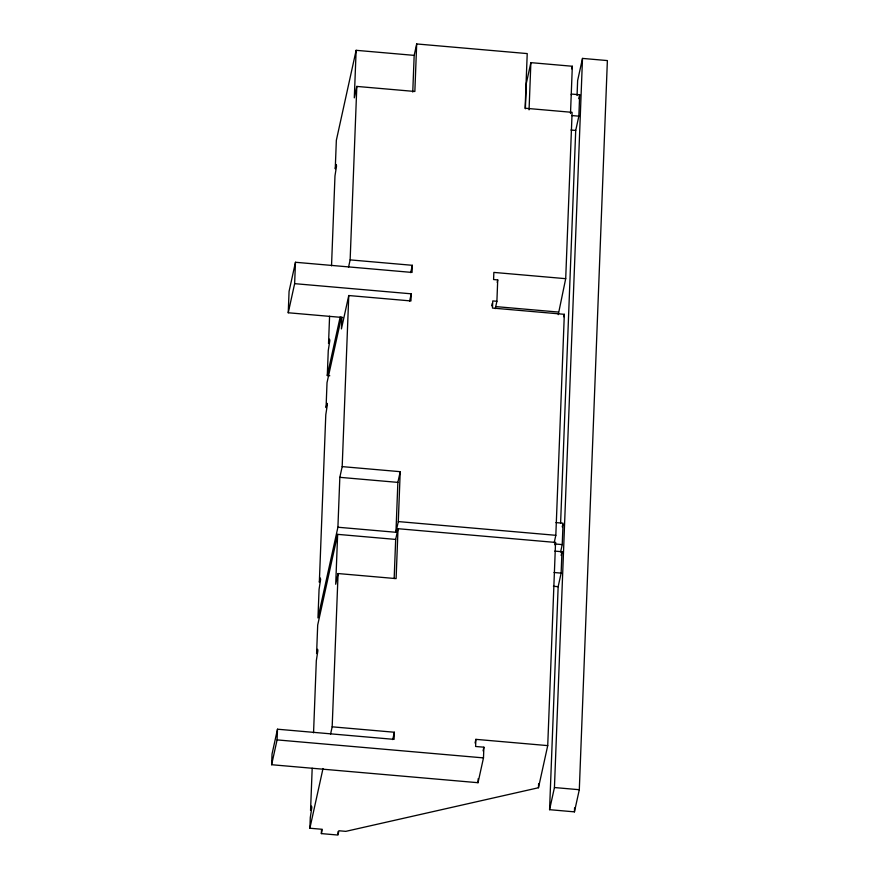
<?xml version="1.0" encoding="UTF-8"?>
<svg xmlns="http://www.w3.org/2000/svg" width="879" height="879" viewBox="0 0 879 879"><rect width="100%" height="100%" fill="white"/><g stroke="black" fill="none" stroke-linecap="round" stroke-linejoin="round"><path stroke-width="1.32" d="M342.645 317.495L288.246 312.759L289.07 291.367L295.465 262.272L412.053 272.435L412.328 265.304L350.139 259.887L348.523 267.227M394.166 578.536L395.671 539.42L398.022 528.708L555.55 542.442L547.727 745.612L475.88 739.349L475.605 746.48L483.889 747.194L483.483 757.896L478.022 782.706L271.622 764.719L272.04 754.017L277.489 729.207L394.078 739.371L394.352 732.24L332.174 726.823L330.559 734.163M271.622 764.719L277.083 739.898L277.489 729.207M288.246 312.759L294.641 283.653L295.465 262.272M547.727 745.612L538.464 787.749L345.799 831.358L338.898 830.754L337.954 835.05L321.362 833.6L322.307 829.304L309.88 828.227L310.287 817.525L311.836 807.537L311.507 806.12L310.562 810.405L312.188 768.213M313.55 732.822L316.319 660.7L317.879 650.702L317.539 649.284L316.594 653.569L317.693 625.057L337.635 534.355L395.671 539.42M329.79 375.762L327.296 375.542L328.263 350.589L329.812 340.602L329.471 339.184L328.537 343.469L329.581 316.22M331.526 265.832L334.976 175.943L336.536 165.944L336.196 164.527L335.251 168.812L336.349 140.299L356.138 50.312L414.174 55.377L416.679 43.95L527.224 53.586L525.126 108.238L572.108 112.336L565.702 278.676L558.264 314.649M321.362 833.6L321.505 830.04M341.876 317.242L341.426 328.911L348.765 295.531L410.954 300.948L411.229 293.817L294.641 283.653M337.635 534.355L335.712 584.26L338.074 573.547L396.11 578.613L398.022 528.708M341.393 317.319L327.021 382.673L326.065 407.625L327.01 403.34L327.34 404.758L325.79 414.756L319.341 582.283L320.286 577.997L320.615 579.415L319.066 589.413L317.967 617.926L337.91 527.235L339.832 477.33L342.184 466.617L348.765 295.531M356.138 50.312L354.303 97.844L356.819 86.417L414.855 91.471L416.679 43.95M332.174 726.823L338.074 573.547M350.139 259.887L356.819 86.417M337.997 833.863L338.085 831.49M412.756 92.042L414.174 55.377M337.91 527.235L395.946 532.289L397.868 482.384L400.22 471.682L342.184 466.617M395.946 532.289L398.297 521.577L400.22 471.682M478.022 782.706L478.187 778.695M495.284 308.628L496.899 301.288L497.723 279.907L493.58 279.544L493.855 272.413L565.702 278.676M525.367 108.798L526.356 83.164L530.872 62.64L572.328 66.255L570.504 113.479M529.059 109.842L530.872 62.64M538.464 787.749L538.629 783.65M554.209 542.662L555.825 535.311L564.329 314.319L492.482 308.057L492.756 300.926L496.899 301.288M577.063 95.481L577.635 80.538L582.502 58.41L607.378 60.574L579.305 789.716L574.437 811.855L549.573 809.68L558.154 586.689L561.132 573.119L561.956 551.737L554.847 551.111M560.604 523.104L575.712 130.444L578.854 116.16L579.679 94.778L571.383 94.053L571.229 94.767M560.604 552.001L562.23 544.606L563.054 523.214L555.946 522.598M549.573 809.68L554.44 787.54L582.502 58.41M574.437 811.855L574.591 807.867M327.296 375.542L340.206 316.858M410.713 272.644L412.328 265.304M409.614 301.167L411.229 293.817M309.88 828.227L323 768.543M392.737 739.591L394.352 732.24M491.68 305.826L492.218 303.376M497.184 282.346L497.723 279.907M571.757 68.837L572.328 66.255M578.821 98.668L579.679 94.778M563.791 316.77L564.329 314.319M475.067 743.019L475.88 739.349M483.087 750.875L483.889 747.194M555.012 544.892L555.55 542.442M562.241 526.917L562.78 524.455M561.143 555.429L561.956 551.737M571.746 115.545L578.854 116.16M570.976 130.026L575.712 130.444M495.602 306.584L558.363 312.056M339.832 477.33L397.868 482.384M398.297 521.577L555.825 535.311M555.121 543.98L562.23 544.606M554.034 572.504L561.132 573.119M553.418 586.271L558.154 586.689M277.083 739.898L483.483 757.896M554.44 787.54L579.305 789.716"/></g></svg>
